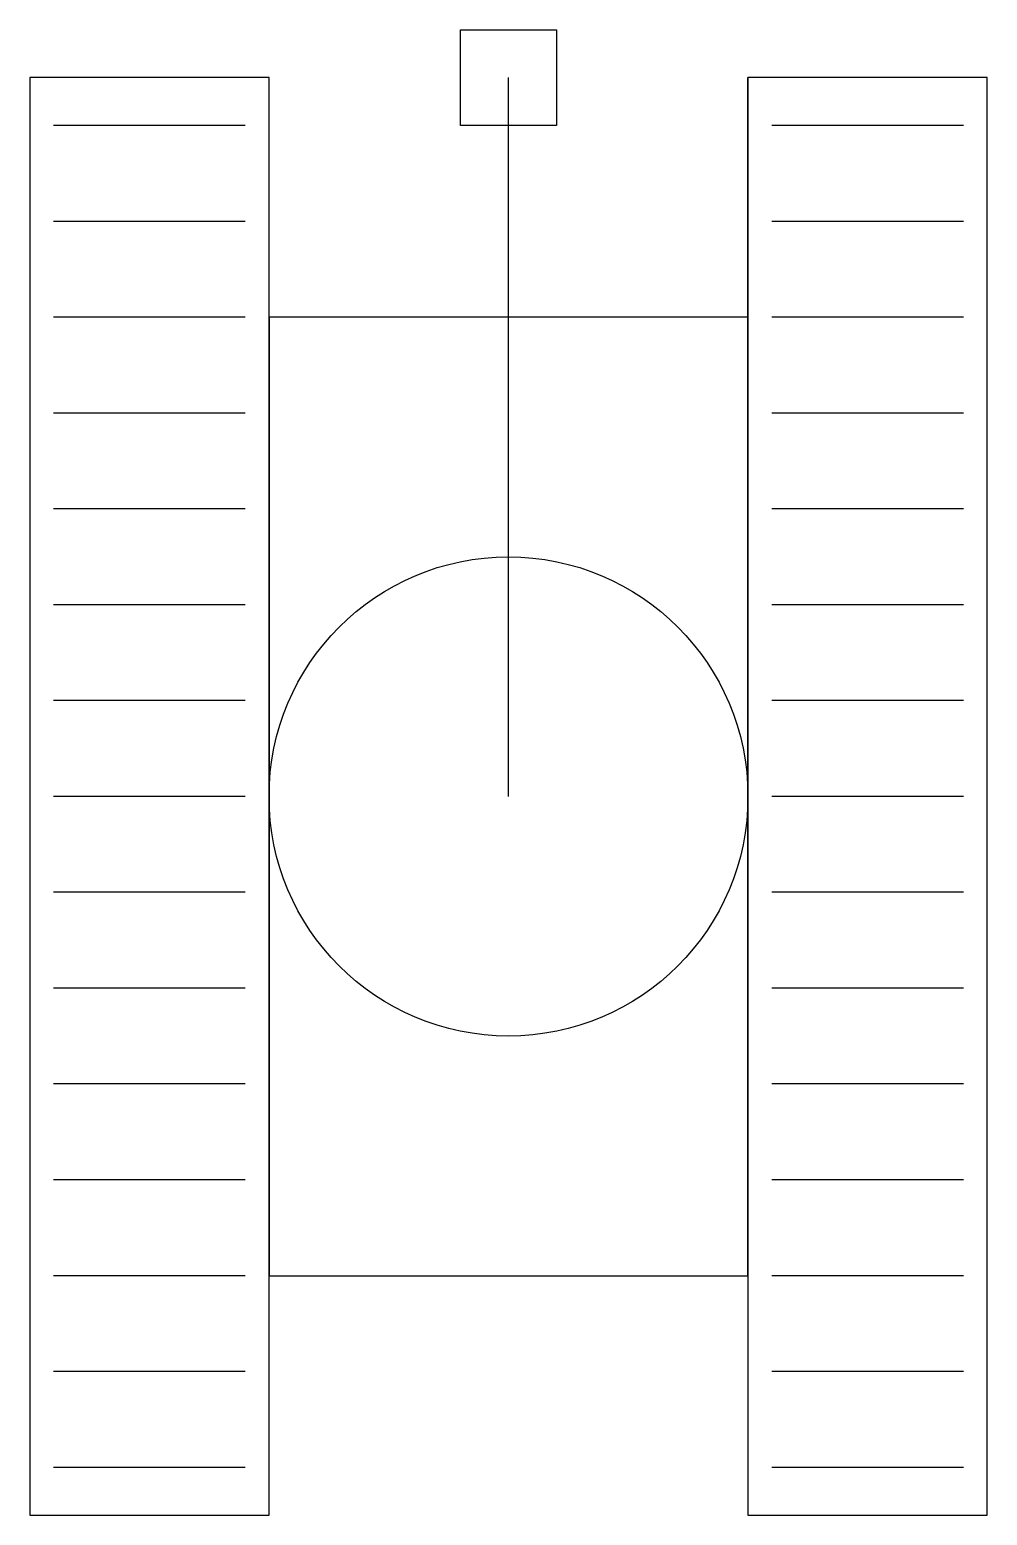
# Model space of a CAD drawing. Header units: millimetres. Extents: x 0 to 40, y -60 to 2.
import ezdxf

# ---------------------------------------------------------------- set-up
doc = ezdxf.new("R2010")
doc.units = ezdxf.units.MM

msp = doc.modelspace()

# ---------------------------------------------------------------- linework, layer by layer
for p, q in [((20, -30), (20, 0)), ((30, -10), (30, 0)), ((9, -2), (1, -2)), ((39, -2), (31, -2)), ((9, -6), (1, -6)), ((39, -6), (31, -6)), ((9, -10), (1, -10)), ((39, -10), (31, -10)), ((9, -14), (1, -14)), ((39, -14), (31, -14)), ((9, -18), (1, -18)), ((39, -18), (31, -18)), ((9, -22), (1, -22)), ((39, -22), (31, -22)), ((9, -26), (1, -26)), ((39, -26), (31, -26)), ((9, -30), (1, -30)), ((39, -30), (31, -30)), ((9, -34), (1, -34)), ((39, -34), (31, -34)), ((9, -38), (1, -38)), ((39, -38), (31, -38)), ((9, -42), (1, -42)), ((39, -42), (31, -42)), ((9, -46), (1, -46)), ((39, -46), (31, -46)), ((9, -50), (1, -50)), ((10, -60), (10, -50)), ((39, -50), (31, -50)), ((9, -54), (1, -54)), ((39, -54), (31, -54)), ((9, -58), (1, -58)), ((39, -58), (31, -58))]:
    msp.add_line(p, q)
for points in [[(18, 2), (22, 2), (22, -2), (18, -2)], [(0, -60), (10, -60), (10, 0), (0, 0)], [(30, -60), (40, -60), (40, 0), (30, 0)], [(10, -50), (30, -50), (30, -10), (10, -10)]]:
    msp.add_lwpolyline(points, close=True)
msp.add_circle((20, -30), 10)

doc.saveas('drawing.dxf')
